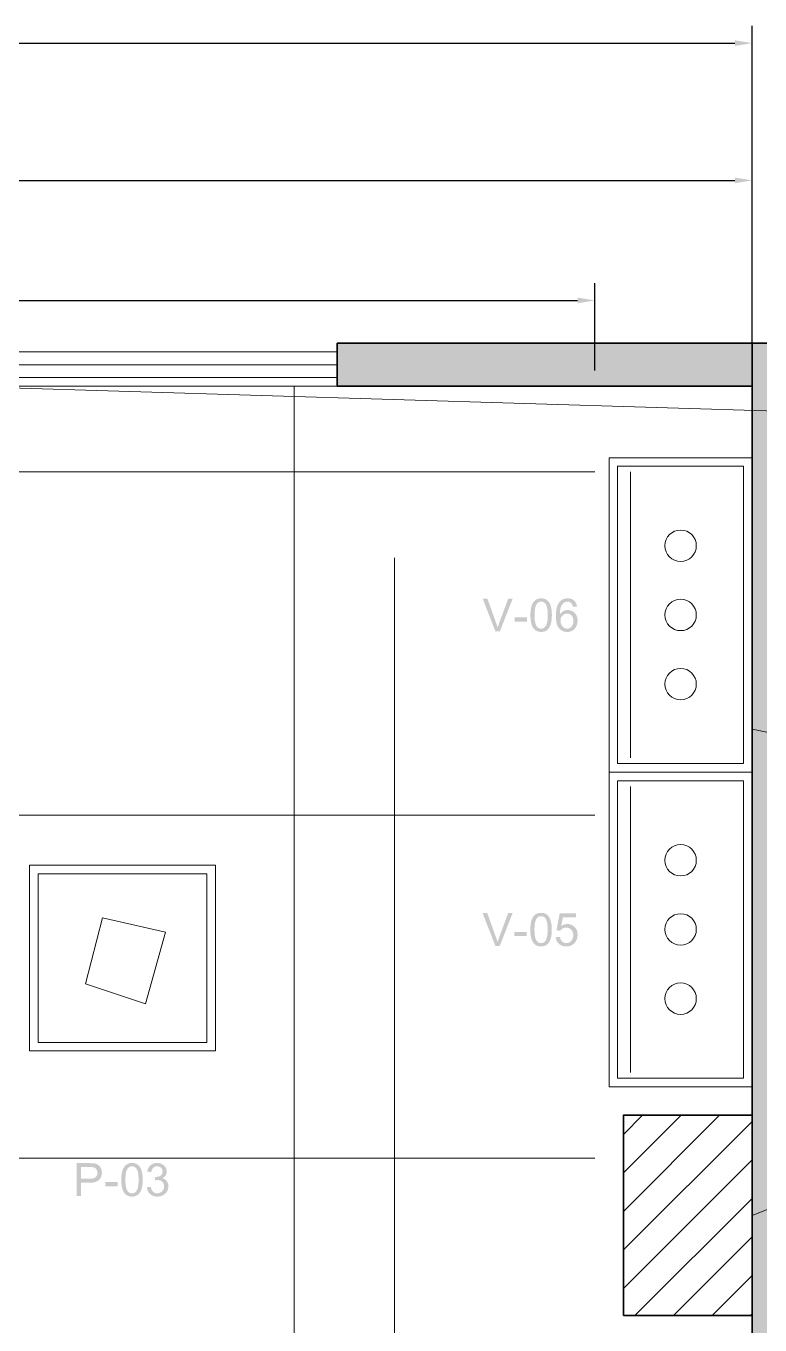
# Model space of a CAD drawing. Header units: millimetres. Extents: x -1336 to 24201, y -1370 to 16142.
# Drawn here: x 6262 to 8828, y 10916 to 15460 of the extents above; entities that cross this region are included whole.
import ezdxf

# ---------------------------------------------------------------- set-up
doc = ezdxf.new("R2010")
doc.units = ezdxf.units.MM
doc.linetypes.add('DASHED', pattern=[1.524, 1.27, -0.254])
for name, color, linetype, lineweight in [('A-ANNO-TEXT', 7, 'Continuous', 13), ('A-COLS', 7, 'Continuous', 35), ('A-ELEVATION', 7, 'Continuous', 13), ('A-FLOOR-ZONE', 7, 'Continuous', 13), ('A-GLAZ', 7, 'Continuous', 13), ('A-LIGHT-TRACK', 7, 'Continuous', 13), ('A-VITRINE-SEC', 7, 'Continuous', 13), ('A-WALL-EXIST', 7, 'Continuous', 35)]:
    doc.layers.add(name, color=color, linetype=linetype, lineweight=lineweight)

msp = doc.modelspace()

# ---------------------------------------------------------------- hatches: boundary and pattern name
at = {"layer": 'A-ANNO-TEXT'}
h = msp.add_hatch(color=7, dxfattribs=at)
h.paths.add_polyline_path([(7963.5, 13457.5), (7918.4, 13342.5), (7902.9, 13342.5), (7858.3, 13457.5), (7874.7, 13457.5), (7904.6, 13374), (7905.4, 13371.9), (7906.3, 13369.8), (7907, 13367.6), (7907.8, 13365.3), (7908.5, 13362.9), (7909.2, 13360.4), (7909.9, 13357.9), (7910.6, 13355.2), (7910.9, 13355.2), (7911.5, 13357.5), (7912.1, 13359.8), (7912.8, 13362.1), (7913.6, 13364.5), (7914.3, 13366.8), (7915.1, 13369.2), (7916, 13371.6), (7916.9, 13374), (7948, 13457.5), (7963.5, 13457.5)])
h.paths.add_polyline_path([(8012.9, 13377), (7969.7, 13377), (7969.7, 13391.2), (8012.9, 13391.2), (8012.9, 13377)])
h.paths.add_polyline_path([(8062.7, 13458), (8065, 13458), (8067.2, 13457.8), (8069.4, 13457.5), (8071.5, 13457.1), (8073.5, 13456.6), (8075.4, 13456), (8077.3, 13455.2), (8079.1, 13454.4), (8080.8, 13453.4), (8082.5, 13452.3), (8084, 13451.1), (8085.5, 13449.8), (8087, 13448.3), (8088.3, 13446.8), (8089.6, 13445.1), (8090.8, 13443.3), (8091.9, 13441.4), (8093, 13439.4), (8094, 13437.3), (8094.9, 13435.1), (8095.8, 13432.7), (8096.5, 13430.2), (8097.2, 13427.7), (8097.8, 13425), (8098.4, 13422.1), (8098.9, 13419.2), (8099.3, 13416.2), (8099.6, 13413), (8099.9, 13409.7), (8100, 13406.3), (8100.1, 13402.8), (8100.2, 13399.2), (8100.1, 13395.6), (8100, 13392), (8099.8, 13388.6), (8099.6, 13385.3), (8099.2, 13382.1), (8098.8, 13379.1), (8098.3, 13376.1), (8097.8, 13373.3), (8097.1, 13370.6), (8096.4, 13368), (8095.6, 13365.5), (8094.7, 13363.2), (8093.8, 13361), (8092.8, 13358.9), (8091.7, 13356.9), (8090.5, 13355), (8089.2, 13353.3), (8087.9, 13351.6), (8086.6, 13350.1), (8085.1, 13348.7), (8083.6, 13347.4), (8082, 13346.2), (8080.4, 13345.1), (8078.7, 13344.2), (8076.9, 13343.3), (8075.1, 13342.6), (8073.2, 13342), (8071.2, 13341.4), (8069.2, 13341), (8067.1, 13340.8), (8064.9, 13340.6), (8062.7, 13340.5), (8060.4, 13340.6), (8058.2, 13340.8), (8056, 13341.1), (8053.9, 13341.5), (8051.9, 13342), (8050, 13342.6), (8048.1, 13343.3), (8046.3, 13344.2), (8044.6, 13345.2), (8043, 13346.3), (8041.4, 13347.5), (8039.9, 13348.8), (8038.5, 13350.2), (8037.1, 13351.8), (8035.8, 13353.4), (8034.6, 13355.2), (8033.5, 13357.1), (8032.4, 13359.1), (8031.4, 13361.2), (8030.5, 13363.5), (8029.7, 13365.8), (8028.9, 13368.3), (8028.2, 13370.9), (8027.6, 13373.5), (8027.1, 13376.4), (8026.6, 13379.3), (8026.2, 13382.3), (8025.9, 13385.5), (8025.6, 13388.7), (8025.4, 13392.1), (8025.3, 13395.6), (8025.3, 13399.2), (8025.3, 13402.9), (8025.4, 13406.4), (8025.6, 13409.8), (8025.9, 13413.1), (8026.2, 13416.3), (8026.6, 13419.4), (8027.1, 13422.3), (8027.7, 13425.2), (8028.3, 13427.9), (8029.1, 13430.4), (8029.8, 13432.9), (8030.7, 13435.3), (8031.7, 13437.5), (8032.7, 13439.6), (8033.8, 13441.6), (8035, 13443.5), (8036.2, 13445.3), (8037.5, 13446.9), (8038.9, 13448.4), (8040.3, 13449.9), (8041.8, 13451.2), (8043.4, 13452.4), (8045, 13453.4), (8046.7, 13454.4), (8048.5, 13455.3), (8050.3, 13456), (8052.2, 13456.6), (8054.2, 13457.1), (8056.2, 13457.5), (8058.3, 13457.8), (8060.5, 13458), (8062.7, 13458)])
h.paths.add_polyline_path([(8062.7, 13352.1), (8064.1, 13352.2), (8065.4, 13352.3), (8066.8, 13352.5), (8068, 13352.8), (8069.2, 13353.2), (8070.4, 13353.7), (8071.6, 13354.3), (8072.7, 13354.9), (8073.7, 13355.6), (8074.7, 13356.5), (8075.7, 13357.4), (8076.6, 13358.3), (8077.5, 13359.4), (8078.3, 13360.6), (8079.1, 13361.8), (8079.9, 13363.2), (8080.6, 13364.6), (8081.2, 13366.1), (8081.8, 13367.8), (8082.4, 13369.6), (8082.9, 13371.4), (8083.4, 13373.4), (8083.8, 13375.5), (8084.2, 13377.7), (8084.6, 13380), (8084.9, 13382.4), (8085.1, 13384.9), (8085.3, 13387.6), (8085.5, 13390.3), (8085.6, 13393.2), (8085.6, 13396.1), (8085.7, 13399.2), (8085.7, 13401.4), (8085.6, 13403.5), (8085.6, 13405.5), (8085.5, 13407.5), (8085.4, 13409.4), (8085.3, 13411.2), (8085.2, 13413), (8085, 13414.8), (8084.9, 13416.5), (8084.7, 13418.1), (8084.5, 13419.7), (8084.2, 13421.2), (8084, 13422.6), (8083.7, 13424), (8083.4, 13425.4), (8083.1, 13426.6), (8082.8, 13427.9), (8082.4, 13429.1), (8082.1, 13430.2), (8081.7, 13431.3), (8081.3, 13432.4), (8080.8, 13433.4), (8080.4, 13434.4), (8079.9, 13435.4), (8079.4, 13436.3), (8078.9, 13437.1), (8078.4, 13438), (8077.8, 13438.8), (8077.3, 13439.5), (8076.7, 13440.2), (8076.1, 13440.9), (8075.4, 13441.5), (8074.8, 13442.1), (8074.1, 13442.7), (8073.4, 13443.2), (8072.7, 13443.7), (8072, 13444.1), (8071.2, 13444.5), (8070.4, 13444.9), (8069.6, 13445.2), (8068.8, 13445.5), (8068, 13445.7), (8067.1, 13446), (8066.2, 13446.1), (8065.3, 13446.3), (8064.4, 13446.4), (8063.5, 13446.4), (8062.5, 13446.4), (8061.1, 13446.4), (8059.8, 13446.3), (8058.5, 13446), (8057.2, 13445.7), (8056, 13445.3), (8054.8, 13444.9), (8053.7, 13444.3), (8052.6, 13443.6), (8051.5, 13442.9), (8050.5, 13442.1), (8049.6, 13441.1), (8048.6, 13440.1), (8047.8, 13439), (8046.9, 13437.9), (8046.2, 13436.6), (8045.4, 13435.2), (8044.7, 13433.8), (8044.1, 13432.2), (8043.5, 13430.5), (8042.9, 13428.8), (8042.4, 13426.9), (8041.9, 13424.9), (8041.5, 13422.8), (8041.1, 13420.6), (8040.8, 13418.3), (8040.5, 13415.9), (8040.3, 13413.4), (8040.1, 13410.8), (8039.9, 13408), (8039.8, 13405.2), (8039.7, 13402.3), (8039.7, 13399.2), (8039.7, 13397.1), (8039.7, 13395), (8039.8, 13393), (8039.9, 13391.1), (8040, 13389.2), (8040.1, 13387.3), (8040.2, 13385.5), (8040.3, 13383.8), (8040.5, 13382.1), (8040.7, 13380.5), (8040.9, 13379), (8041.2, 13377.5), (8041.4, 13376), (8041.7, 13374.6), (8042, 13373.3), (8042.3, 13372), (8042.6, 13370.8), (8043, 13369.6), (8043.3, 13368.4), (8043.7, 13367.3), (8044.2, 13366.2), (8044.6, 13365.2), (8045, 13364.2), (8045.5, 13363.2), (8046, 13362.3), (8046.5, 13361.5), (8047, 13360.6), (8047.6, 13359.8), (8048.2, 13359.1), (8048.7, 13358.4), (8049.3, 13357.7), (8050, 13357.1), (8050.6, 13356.5), (8051.3, 13355.9), (8052, 13355.4), (8052.7, 13354.9), (8053.4, 13354.5), (8054.2, 13354.1), (8054.9, 13353.7), (8055.7, 13353.4), (8056.5, 13353.1), (8057.3, 13352.8), (8058.2, 13352.6), (8059, 13352.5), (8059.9, 13352.3), (8060.8, 13352.2), (8061.7, 13352.2), (8062.7, 13352.1)])
h.paths.add_polyline_path([(8128.4, 13401.8), (8129.7, 13403.6), (8131, 13405.4), (8132.4, 13407), (8133.8, 13408.5), (8135.3, 13409.8), (8136.9, 13411.1), (8138.5, 13412.2), (8140.2, 13413.2), (8142, 13414.1), (8143.8, 13414.9), (8145.7, 13415.5), (8147.6, 13416.1), (8149.7, 13416.5), (8151.7, 13416.8), (8153.9, 13417), (8156.1, 13417), (8157.9, 13417), (8159.6, 13416.9), (8161.3, 13416.7), (8162.9, 13416.4), (8164.5, 13416), (8166.1, 13415.6), (8167.7, 13415), (8169.2, 13414.4), (8170.7, 13413.7), (8172.1, 13412.9), (8173.5, 13412.1), (8174.9, 13411.2), (8176.3, 13410.1), (8177.6, 13409), (8178.9, 13407.9), (8180.1, 13406.6), (8181.3, 13405.3), (8182.4, 13403.9), (8183.5, 13402.5), (8184.4, 13401), (8185.3, 13399.5), (8186.1, 13397.9), (8186.9, 13396.3), (8187.5, 13394.7), (8188.1, 13393), (8188.6, 13391.3), (8189, 13389.5), (8189.4, 13387.7), (8189.7, 13385.8), (8189.8, 13383.9), (8190, 13381.9), (8190, 13379.9), (8190, 13377.9), (8189.8, 13375.9), (8189.7, 13373.9), (8189.4, 13372), (8189, 13370.2), (8188.6, 13368.3), (8188.1, 13366.5), (8187.5, 13364.7), (8186.9, 13363), (8186.2, 13361.3), (8185.3, 13359.7), (8184.5, 13358.1), (8183.5, 13356.5), (8182.5, 13355), (8181.3, 13353.5), (8180.2, 13352), (8178.9, 13350.6), (8177.6, 13349.3), (8176.2, 13348.1), (8174.8, 13347), (8173.4, 13346), (8171.9, 13345), (8170.3, 13344.2), (8168.7, 13343.4), (8167, 13342.7), (8165.3, 13342.2), (8163.6, 13341.7), (8161.7, 13341.3), (8159.9, 13340.9), (8158, 13340.7), (8156, 13340.6), (8154, 13340.5), (8151.9, 13340.6), (8149.9, 13340.7), (8148, 13341), (8146, 13341.3), (8144.1, 13341.7), (8142.3, 13342.3), (8140.4, 13342.9), (8138.7, 13343.6), (8136.9, 13344.4), (8135.2, 13345.3), (8133.6, 13346.3), (8131.9, 13347.4), (8130.3, 13348.6), (8128.8, 13349.9), (8127.3, 13351.3), (8125.8, 13352.8), (8125.1, 13353.6), (8124.4, 13354.4), (8123.7, 13355.2), (8123.1, 13356.1), (8122.4, 13357.1), (8121.8, 13358), (8121.3, 13359), (8120.7, 13360.1), (8120.2, 13361.2), (8119.6, 13362.3), (8119.2, 13363.4), (8118.7, 13364.6), (8118.3, 13365.9), (8117.8, 13367.1), (8117.4, 13368.4), (8117.1, 13369.8), (8116.7, 13371.2), (8116.4, 13372.6), (8116.1, 13374), (8115.8, 13375.5), (8115.5, 13377), (8115.3, 13378.6), (8115.1, 13380.2), (8114.9, 13381.9), (8114.7, 13383.5), (8114.6, 13385.2), (8114.4, 13387), (8114.3, 13388.8), (8114.2, 13390.6), (8114.2, 13392.5), (8114.2, 13394.4), (8114.1, 13396.3), (8114.2, 13400.1), (8114.3, 13403.8), (8114.5, 13407.3), (8114.8, 13410.7), (8115.2, 13414), (8115.6, 13417.2), (8116.2, 13420.3), (8116.8, 13423.2), (8117.5, 13426.1), (8118.3, 13428.8), (8119.1, 13431.4), (8120.1, 13433.9), (8121.1, 13436.2), (8122.2, 13438.4), (8123.4, 13440.6), (8124.7, 13442.6), (8126.1, 13444.4), (8127.5, 13446.2), (8129, 13447.8), (8130.6, 13449.3), (8132.2, 13450.7), (8133.9, 13452), (8135.7, 13453.1), (8137.6, 13454.2), (8139.6, 13455.1), (8141.6, 13455.9), (8143.7, 13456.5), (8145.8, 13457.1), (8148.1, 13457.5), (8150.4, 13457.8), (8152.8, 13458), (8155.2, 13458), (8156.9, 13458), (8158.4, 13457.9), (8160, 13457.8), (8161.5, 13457.6), (8162.9, 13457.3), (8164.4, 13457), (8165.8, 13456.7), (8167.2, 13456.2), (8168.5, 13455.8), (8169.9, 13455.2), (8171.2, 13454.6), (8172.4, 13454), (8173.6, 13453.3), (8174.8, 13452.5), (8176, 13451.7), (8177.1, 13450.8), (8178.2, 13449.9), (8179.3, 13448.9), (8180.2, 13447.9), (8181.2, 13446.8), (8182, 13445.6), (8182.9, 13444.4), (8183.6, 13443.2), (8184.3, 13441.9), (8185, 13440.5), (8185.6, 13439.1), (8186.1, 13437.6), (8186.6, 13436.1), (8187.1, 13434.5), (8187.4, 13432.9), (8187.8, 13431.2), (8188, 13429.4), (8173.9, 13428.2), (8173.7, 13429.3), (8173.4, 13430.4), (8173.1, 13431.4), (8172.8, 13432.4), (8172.4, 13433.4), (8172.1, 13434.4), (8171.7, 13435.3), (8171.3, 13436.2), (8170.8, 13437), (8170.4, 13437.8), (8169.9, 13438.6), (8169.4, 13439.3), (8168.9, 13440), (8168.3, 13440.7), (8167.7, 13441.3), (8167.1, 13441.9), (8166.5, 13442.4), (8165.9, 13442.9), (8165.2, 13443.4), (8164.5, 13443.9), (8163.8, 13444.3), (8163.1, 13444.7), (8162.3, 13445), (8161.5, 13445.3), (8160.7, 13445.6), (8159.9, 13445.8), (8159.1, 13446), (8158.2, 13446.2), (8157.3, 13446.3), (8156.4, 13446.4), (8155.4, 13446.4), (8154.5, 13446.4), (8153.1, 13446.4), (8151.8, 13446.3), (8150.5, 13446.1), (8149.2, 13445.8), (8148, 13445.4), (8146.8, 13444.9), (8145.6, 13444.4), (8144.4, 13443.8), (8143.3, 13443), (8142.1, 13442.2), (8141, 13441.4), (8139.9, 13440.4), (8138.9, 13439.3), (8137.9, 13438.2), (8136.9, 13437), (8135.9, 13435.7), (8134.9, 13434.3), (8134.1, 13432.8), (8133.2, 13431.2), (8132.5, 13429.5), (8131.8, 13427.8), (8131.1, 13425.9), (8130.6, 13423.9), (8130, 13421.8), (8129.6, 13419.7), (8129.2, 13417.4), (8128.9, 13415.1), (8128.6, 13412.6), (8128.4, 13410), (8128.2, 13407.4), (8128.1, 13404.6), (8128.1, 13401.8), (8128.4, 13401.8)])
h.paths.add_polyline_path([(8153.7, 13352.1), (8154.9, 13352.2), (8156.1, 13352.3), (8157.2, 13352.4), (8158.3, 13352.6), (8159.4, 13352.9), (8160.5, 13353.3), (8161.5, 13353.7), (8162.5, 13354.1), (8163.5, 13354.6), (8164.4, 13355.2), (8165.3, 13355.9), (8166.2, 13356.6), (8167.1, 13357.3), (8167.9, 13358.2), (8168.7, 13359), (8169.4, 13360), (8170.2, 13361), (8170.9, 13362), (8171.5, 13363.1), (8172.1, 13364.1), (8172.6, 13365.2), (8173.1, 13366.3), (8173.6, 13367.5), (8174, 13368.7), (8174.3, 13369.9), (8174.6, 13371.1), (8174.9, 13372.3), (8175.1, 13373.6), (8175.3, 13374.9), (8175.4, 13376.2), (8175.5, 13377.6), (8175.5, 13379), (8175.5, 13380.4), (8175.4, 13381.7), (8175.3, 13383), (8175.1, 13384.3), (8174.9, 13385.6), (8174.6, 13386.8), (8174.3, 13388), (8174, 13389.2), (8173.6, 13390.3), (8173.1, 13391.4), (8172.6, 13392.5), (8172.1, 13393.5), (8171.5, 13394.5), (8170.9, 13395.5), (8170.2, 13396.5), (8169.4, 13397.4), (8168.7, 13398.3), (8167.9, 13399.1), (8167, 13399.9), (8166.2, 13400.6), (8165.3, 13401.3), (8164.3, 13401.9), (8163.4, 13402.4), (8162.4, 13402.9), (8161.3, 13403.3), (8160.3, 13403.7), (8159.2, 13404), (8158, 13404.3), (8156.9, 13404.5), (8155.7, 13404.6), (8154.5, 13404.7), (8153.2, 13404.7), (8152.1, 13404.7), (8150.9, 13404.6), (8149.8, 13404.5), (8148.7, 13404.3), (8147.6, 13404), (8146.6, 13403.7), (8145.5, 13403.4), (8144.5, 13403), (8143.5, 13402.5), (8142.6, 13402), (8141.6, 13401.5), (8140.7, 13400.8), (8139.7, 13400.2), (8138.9, 13399.5), (8138, 13398.7), (8137.1, 13397.8), (8136.3, 13397), (8135.5, 13396.1), (8134.8, 13395.1), (8134.2, 13394.1), (8133.6, 13393.1), (8133, 13392.1), (8132.5, 13391), (8132.1, 13389.9), (8131.7, 13388.7), (8131.3, 13387.6), (8131, 13386.3), (8130.8, 13385.1), (8130.6, 13383.8), (8130.5, 13382.5), (8130.4, 13381.1), (8130.4, 13379.8), (8130.4, 13378.3), (8130.5, 13377), (8130.6, 13375.6), (8130.8, 13374.2), (8131, 13372.9), (8131.3, 13371.6), (8131.7, 13370.4), (8132, 13369.2), (8132.5, 13367.9), (8133, 13366.8), (8133.5, 13365.6), (8134.1, 13364.5), (8134.8, 13363.4), (8135.5, 13362.3), (8136.2, 13361.3), (8137, 13360.2), (8137.9, 13359.3), (8138.7, 13358.3), (8139.6, 13357.5), (8140.5, 13356.7), (8141.5, 13356), (8142.5, 13355.3), (8143.5, 13354.7), (8144.5, 13354.2), (8145.5, 13353.7), (8146.6, 13353.3), (8147.7, 13352.9), (8148.9, 13352.7), (8150, 13352.4), (8151.2, 13352.3), (8152.4, 13352.2), (8153.7, 13352.1)])
h = msp.add_hatch(color=7, dxfattribs=at)
h.paths.add_polyline_path([(7963.1, 12357.5), (7918.1, 12242.5), (7902.6, 12242.5), (7858, 12357.5), (7874.4, 12357.5), (7904.3, 12274), (7905.1, 12271.9), (7905.9, 12269.8), (7906.7, 12267.6), (7907.5, 12265.3), (7908.2, 12262.9), (7908.9, 12260.4), (7909.6, 12257.9), (7910.3, 12255.2), (7910.6, 12255.2), (7911.2, 12257.5), (7911.8, 12259.8), (7912.5, 12262.1), (7913.2, 12264.5), (7914, 12266.8), (7914.8, 12269.2), (7915.7, 12271.6), (7916.5, 12274), (7947.7, 12357.5), (7963.1, 12357.5)])
h.paths.add_polyline_path([(8012.6, 12277), (7969.4, 12277), (7969.4, 12291.2), (8012.6, 12291.2), (8012.6, 12277)])
h.paths.add_polyline_path([(8062.4, 12358), (8064.7, 12358), (8066.9, 12357.8), (8069.1, 12357.5), (8071.2, 12357.1), (8073.2, 12356.6), (8075.1, 12356), (8077, 12355.2), (8078.8, 12354.4), (8080.5, 12353.4), (8082.1, 12352.3), (8083.7, 12351.1), (8085.2, 12349.8), (8086.6, 12348.3), (8088, 12346.8), (8089.3, 12345.1), (8090.5, 12343.3), (8091.6, 12341.4), (8092.7, 12339.4), (8093.7, 12337.3), (8094.6, 12335.1), (8095.4, 12332.7), (8096.2, 12330.2), (8096.9, 12327.7), (8097.5, 12325), (8098.1, 12322.1), (8098.5, 12319.2), (8099, 12316.2), (8099.3, 12313), (8099.5, 12309.7), (8099.7, 12306.3), (8099.8, 12302.8), (8099.9, 12299.2), (8099.8, 12295.6), (8099.7, 12292), (8099.5, 12288.6), (8099.3, 12285.3), (8098.9, 12282.1), (8098.5, 12279.1), (8098, 12276.1), (8097.4, 12273.3), (8096.8, 12270.6), (8096.1, 12268), (8095.3, 12265.5), (8094.4, 12263.2), (8093.5, 12261), (8092.4, 12258.9), (8091.4, 12256.9), (8090.2, 12255), (8088.9, 12253.3), (8087.6, 12251.6), (8086.2, 12250.1), (8084.8, 12248.7), (8083.3, 12247.4), (8081.7, 12246.2), (8080.1, 12245.1), (8078.4, 12244.2), (8076.6, 12243.3), (8074.8, 12242.6), (8072.9, 12242), (8070.9, 12241.4), (8068.9, 12241), (8066.8, 12240.8), (8064.6, 12240.6), (8062.4, 12240.5), (8060.1, 12240.6), (8057.8, 12240.8), (8055.7, 12241.1), (8053.6, 12241.5), (8051.6, 12242), (8049.7, 12242.6), (8047.8, 12243.3), (8046, 12244.2), (8044.3, 12245.2), (8042.6, 12246.3), (8041.1, 12247.5), (8039.6, 12248.8), (8038.1, 12250.2), (8036.8, 12251.8), (8035.5, 12253.4), (8034.3, 12255.2), (8033.2, 12257.1), (8032.1, 12259.1), (8031.1, 12261.2), (8030.2, 12263.5), (8029.4, 12265.8), (8028.6, 12268.3), (8027.9, 12270.9), (8027.3, 12273.5), (8026.7, 12276.4), (8026.3, 12279.3), (8025.9, 12282.3), (8025.5, 12285.5), (8025.3, 12288.7), (8025.1, 12292.1), (8025, 12295.6), (8025, 12299.2), (8025, 12302.9), (8025.1, 12306.4), (8025.3, 12309.8), (8025.6, 12313.1), (8025.9, 12316.3), (8026.3, 12319.4), (8026.8, 12322.3), (8027.4, 12325.2), (8028, 12327.9), (8028.7, 12330.4), (8029.5, 12332.9), (8030.4, 12335.3), (8031.3, 12337.5), (8032.4, 12339.6), (8033.5, 12341.6), (8034.6, 12343.5), (8035.9, 12345.3), (8037.2, 12346.9), (8038.6, 12348.4), (8040, 12349.9), (8041.5, 12351.2), (8043.1, 12352.4), (8044.7, 12353.4), (8046.4, 12354.4), (8048.2, 12355.3), (8050, 12356), (8051.9, 12356.6), (8053.9, 12357.1), (8055.9, 12357.5), (8058, 12357.8), (8060.1, 12358), (8062.4, 12358)])
h.paths.add_polyline_path([(8062.4, 12252.1), (8063.8, 12252.2), (8065.1, 12252.3), (8066.4, 12252.5), (8067.7, 12252.8), (8068.9, 12253.2), (8070.1, 12253.7), (8071.3, 12254.3), (8072.4, 12254.9), (8073.4, 12255.6), (8074.4, 12256.5), (8075.4, 12257.4), (8076.3, 12258.3), (8077.2, 12259.4), (8078, 12260.6), (8078.8, 12261.8), (8079.5, 12263.2), (8080.3, 12264.6), (8080.9, 12266.1), (8081.5, 12267.8), (8082.1, 12269.6), (8082.6, 12271.4), (8083.1, 12273.4), (8083.5, 12275.5), (8083.9, 12277.7), (8084.2, 12280), (8084.5, 12282.4), (8084.8, 12284.9), (8085, 12287.6), (8085.2, 12290.3), (8085.3, 12293.2), (8085.3, 12296.1), (8085.4, 12299.2), (8085.3, 12301.4), (8085.3, 12303.5), (8085.3, 12305.5), (8085.2, 12307.5), (8085.1, 12309.4), (8085, 12311.2), (8084.9, 12313), (8084.7, 12314.8), (8084.5, 12316.5), (8084.4, 12318.1), (8084.1, 12319.7), (8083.9, 12321.2), (8083.7, 12322.6), (8083.4, 12324), (8083.1, 12325.4), (8082.8, 12326.6), (8082.5, 12327.9), (8082.1, 12329.1), (8081.8, 12330.2), (8081.4, 12331.3), (8081, 12332.4), (8080.5, 12333.4), (8080.1, 12334.4), (8079.6, 12335.4), (8079.1, 12336.3), (8078.6, 12337.1), (8078.1, 12338), (8077.5, 12338.8), (8077, 12339.5), (8076.4, 12340.2), (8075.7, 12340.9), (8075.1, 12341.5), (8074.5, 12342.1), (8073.8, 12342.7), (8073.1, 12343.2), (8072.4, 12343.7), (8071.6, 12344.1), (8070.9, 12344.5), (8070.1, 12344.9), (8069.3, 12345.2), (8068.5, 12345.5), (8067.7, 12345.7), (8066.8, 12346), (8065.9, 12346.1), (8065, 12346.3), (8064.1, 12346.4), (8063.2, 12346.4), (8062.2, 12346.4), (8060.8, 12346.4), (8059.5, 12346.3), (8058.1, 12346), (8056.9, 12345.7), (8055.7, 12345.3), (8054.5, 12344.9), (8053.3, 12344.3), (8052.3, 12343.6), (8051.2, 12342.9), (8050.2, 12342.1), (8049.2, 12341.1), (8048.3, 12340.1), (8047.5, 12339), (8046.6, 12337.9), (8045.9, 12336.6), (8045.1, 12335.2), (8044.4, 12333.8), (8043.8, 12332.2), (8043.2, 12330.5), (8042.6, 12328.8), (8042.1, 12326.9), (8041.6, 12324.9), (8041.2, 12322.8), (8040.8, 12320.6), (8040.5, 12318.3), (8040.2, 12315.9), (8039.9, 12313.4), (8039.7, 12310.8), (8039.6, 12308), (8039.5, 12305.2), (8039.4, 12302.3), (8039.4, 12299.2), (8039.4, 12297.1), (8039.4, 12295), (8039.5, 12293), (8039.5, 12291.1), (8039.6, 12289.2), (8039.8, 12287.3), (8039.9, 12285.5), (8040, 12283.8), (8040.2, 12282.1), (8040.4, 12280.5), (8040.6, 12279), (8040.8, 12277.5), (8041.1, 12276), (8041.4, 12274.6), (8041.7, 12273.3), (8042, 12272), (8042.3, 12270.8), (8042.7, 12269.6), (8043, 12268.4), (8043.4, 12267.3), (8043.8, 12266.2), (8044.3, 12265.2), (8044.7, 12264.2), (8045.2, 12263.2), (8045.7, 12262.3), (8046.2, 12261.5), (8046.7, 12260.6), (8047.3, 12259.8), (8047.8, 12259.1), (8048.4, 12258.4), (8049, 12257.7), (8049.7, 12257.1), (8050.3, 12256.5), (8051, 12255.9), (8051.7, 12255.4), (8052.4, 12254.9), (8053.1, 12254.5), (8053.8, 12254.1), (8054.6, 12253.7), (8055.4, 12253.4), (8056.2, 12253.1), (8057, 12252.8), (8057.9, 12252.6), (8058.7, 12252.5), (8059.6, 12252.3), (8060.5, 12252.2), (8061.4, 12252.2), (8062.4, 12252.1)])
h.paths.add_polyline_path([(8132.5, 12311.6), (8133.8, 12312.5), (8135.1, 12313.3), (8136.5, 12314.1), (8137.8, 12314.8), (8139.1, 12315.4), (8140.5, 12316), (8141.8, 12316.5), (8143.2, 12317), (8144.6, 12317.4), (8145.9, 12317.8), (8147.3, 12318.1), (8148.7, 12318.4), (8150.1, 12318.6), (8151.5, 12318.7), (8152.9, 12318.8), (8154.3, 12318.8), (8156.1, 12318.8), (8157.8, 12318.7), (8159.6, 12318.5), (8161.3, 12318.2), (8162.9, 12317.8), (8164.6, 12317.4), (8166.2, 12316.9), (8167.7, 12316.3), (8169.3, 12315.6), (8170.8, 12314.9), (8172.3, 12314), (8173.8, 12313.1), (8175.2, 12312.1), (8176.6, 12311), (8178, 12309.9), (8179.3, 12308.7), (8180.6, 12307.4), (8181.8, 12306), (8183, 12304.6), (8184, 12303.2), (8185, 12301.7), (8185.8, 12300.1), (8186.6, 12298.5), (8187.3, 12296.8), (8188, 12295.1), (8188.5, 12293.3), (8189, 12291.5), (8189.3, 12289.6), (8189.6, 12287.7), (8189.8, 12285.7), (8190, 12283.7), (8190, 12281.6), (8190, 12279.4), (8189.8, 12277.4), (8189.6, 12275.3), (8189.3, 12273.3), (8188.9, 12271.4), (8188.5, 12269.5), (8187.9, 12267.6), (8187.3, 12265.7), (8186.6, 12264), (8185.8, 12262.2), (8184.9, 12260.5), (8183.9, 12258.8), (8182.9, 12257.2), (8181.7, 12255.6), (8180.5, 12254), (8179.2, 12252.5), (8177.8, 12251.1), (8176.4, 12249.7), (8174.9, 12248.4), (8173.3, 12247.3), (8171.7, 12246.2), (8170.1, 12245.2), (8168.4, 12244.3), (8166.7, 12243.5), (8164.9, 12242.8), (8163, 12242.2), (8161.1, 12241.7), (8159.1, 12241.3), (8157.1, 12241), (8155.1, 12240.7), (8152.9, 12240.6), (8150.8, 12240.5), (8149, 12240.6), (8147.2, 12240.7), (8145.5, 12240.8), (8143.8, 12241), (8142.2, 12241.3), (8140.6, 12241.7), (8139, 12242.1), (8137.4, 12242.6), (8135.8, 12243.1), (8134.3, 12243.7), (8132.9, 12244.4), (8131.4, 12245.1), (8130, 12245.9), (8128.6, 12246.8), (8127.2, 12247.7), (8125.9, 12248.7), (8124.6, 12249.7), (8123.4, 12250.8), (8122.3, 12252), (8121.2, 12253.2), (8120.2, 12254.5), (8119.3, 12255.8), (8118.4, 12257.3), (8117.6, 12258.7), (8116.9, 12260.3), (8116.3, 12261.9), (8115.7, 12263.5), (8115.2, 12265.2), (8114.7, 12267), (8114.4, 12268.8), (8114.1, 12270.7), (8113.8, 12272.7), (8128.6, 12273.8), (8128.8, 12272.5), (8129.1, 12271.2), (8129.4, 12269.9), (8129.7, 12268.7), (8130.1, 12267.5), (8130.5, 12266.4), (8130.9, 12265.3), (8131.4, 12264.3), (8131.9, 12263.3), (8132.4, 12262.3), (8133, 12261.4), (8133.6, 12260.6), (8134.2, 12259.7), (8134.9, 12259), (8135.5, 12258.2), (8136.3, 12257.5), (8137, 12256.9), (8137.8, 12256.3), (8138.6, 12255.7), (8139.4, 12255.2), (8140.2, 12254.7), (8141.1, 12254.2), (8141.9, 12253.8), (8142.8, 12253.5), (8143.8, 12253.2), (8144.7, 12252.9), (8145.7, 12252.7), (8146.6, 12252.5), (8147.6, 12252.3), (8148.7, 12252.2), (8149.7, 12252.2), (8150.8, 12252.1), (8152.1, 12252.2), (8153.4, 12252.3), (8154.7, 12252.4), (8155.9, 12252.7), (8157.1, 12252.9), (8158.3, 12253.3), (8159.4, 12253.7), (8160.5, 12254.2), (8161.6, 12254.7), (8162.6, 12255.3), (8163.6, 12256), (8164.6, 12256.7), (8165.5, 12257.5), (8166.5, 12258.4), (8167.3, 12259.3), (8168.2, 12260.3), (8169, 12261.3), (8169.8, 12262.4), (8170.5, 12263.4), (8171.1, 12264.6), (8171.7, 12265.7), (8172.3, 12266.9), (8172.8, 12268.1), (8173.2, 12269.3), (8173.6, 12270.6), (8173.9, 12271.9), (8174.2, 12273.2), (8174.4, 12274.5), (8174.6, 12275.9), (8174.8, 12277.3), (8174.8, 12278.8), (8174.9, 12280.2), (8174.8, 12281.7), (8174.8, 12283.2), (8174.6, 12284.6), (8174.4, 12286), (8174.2, 12287.3), (8173.9, 12288.6), (8173.6, 12289.8), (8173.2, 12291), (8172.7, 12292.2), (8172.2, 12293.3), (8171.6, 12294.4), (8171, 12295.5), (8170.4, 12296.5), (8169.6, 12297.5), (8168.9, 12298.4), (8168, 12299.3), (8167.2, 12300.1), (8166.3, 12300.9), (8165.3, 12301.7), (8164.4, 12302.3), (8163.4, 12303), (8162.4, 12303.5), (8161.3, 12304.1), (8160.2, 12304.5), (8159.1, 12304.9), (8158, 12305.3), (8156.8, 12305.6), (8155.6, 12305.8), (8154.4, 12306), (8153.1, 12306.2), (8151.8, 12306.2), (8150.5, 12306.3), (8148.8, 12306.2), (8147.2, 12306.1), (8145.6, 12305.9), (8144.1, 12305.6), (8142.6, 12305.2), (8141.2, 12304.7), (8139.8, 12304.2), (8138.5, 12303.5), (8137.2, 12302.8), (8136, 12302), (8134.8, 12301), (8133.6, 12300.1), (8132.6, 12299), (8131.5, 12297.8), (8130.5, 12296.6), (8129.6, 12295.2), (8116.3, 12296.8), (8127.5, 12355.9), (8184.5, 12355.9), (8184.5, 12342.3), (8138.7, 12342.3), (8132.5, 12311.6)])
h = msp.add_hatch(color=7, dxfattribs=at)
h.paths.add_polyline_path([(6440, 11482.5), (6483.4, 11482.5), (6485.9, 11482.5), (6488.3, 11482.4), (6490.7, 11482.4), (6492.9, 11482.2), (6495.1, 11482.1), (6497.2, 11481.9), (6499.1, 11481.7), (6501, 11481.5), (6502.9, 11481.2), (6504.7, 11480.8), (6506.5, 11480.3), (6508.2, 11479.6), (6509.9, 11478.9), (6511.6, 11478.1), (6513.2, 11477.2), (6514.8, 11476.2), (6516.3, 11475.1), (6517.8, 11473.9), (6519.1, 11472.5), (6520.4, 11471.1), (6521.5, 11469.6), (6522.6, 11468.1), (6523.6, 11466.4), (6524.4, 11464.6), (6525.2, 11462.7), (6525.8, 11460.9), (6526.4, 11459), (6526.9, 11457.1), (6527.2, 11455.1), (6527.5, 11453.2), (6527.6, 11451.2), (6527.7, 11449.2), (6527.6, 11447.3), (6527.5, 11445.4), (6527.3, 11443.5), (6527, 11441.7), (6526.7, 11439.9), (6526.2, 11438.2), (6525.7, 11436.5), (6525.1, 11434.9), (6524.4, 11433.3), (6523.7, 11431.8), (6522.8, 11430.3), (6521.9, 11428.9), (6520.9, 11427.5), (6519.8, 11426.2), (6518.7, 11424.9), (6517.4, 11423.7), (6516.1, 11422.5), (6514.7, 11421.5), (6513.2, 11420.4), (6511.5, 11419.5), (6509.8, 11418.6), (6508, 11417.8), (6506.1, 11417.1), (6504.1, 11416.5), (6502, 11415.9), (6499.8, 11415.4), (6497.5, 11415), (6495.1, 11414.7), (6492.6, 11414.4), (6490.1, 11414.2), (6487.4, 11414.1), (6484.6, 11414.1), (6455.2, 11414.1), (6455.2, 11367.5), (6440, 11367.5), (6440, 11482.5)])
h.paths.add_polyline_path([(6455.2, 11427.7), (6484.8, 11427.7), (6486.4, 11427.8), (6488.1, 11427.8), (6489.6, 11427.9), (6491.1, 11428.1), (6492.6, 11428.3), (6494, 11428.5), (6495.3, 11428.8), (6496.6, 11429.1), (6497.9, 11429.4), (6499.1, 11429.8), (6500.2, 11430.2), (6501.3, 11430.7), (6502.3, 11431.2), (6503.3, 11431.8), (6504.2, 11432.4), (6505.1, 11433), (6505.9, 11433.7), (6506.7, 11434.4), (6507.4, 11435.2), (6508.1, 11436), (6508.7, 11436.8), (6509.3, 11437.7), (6509.8, 11438.6), (6510.2, 11439.6), (6510.6, 11440.6), (6511, 11441.6), (6511.2, 11442.7), (6511.5, 11443.8), (6511.7, 11445), (6511.8, 11446.2), (6511.9, 11447.5), (6511.9, 11448.8), (6511.9, 11450.5), (6511.7, 11452.1), (6511.4, 11453.7), (6511, 11455.3), (6510.5, 11456.8), (6509.9, 11458.2), (6509.2, 11459.6), (6508.4, 11461), (6507.5, 11462.2), (6506.5, 11463.4), (6505.5, 11464.4), (6504.4, 11465.3), (6503.3, 11466), (6502.2, 11466.7), (6501, 11467.2), (6499.7, 11467.6), (6499, 11467.7), (6498.3, 11467.9), (6497.6, 11468), (6496.8, 11468.1), (6496, 11468.2), (6495.2, 11468.3), (6494.3, 11468.4), (6493.3, 11468.5), (6492.4, 11468.6), (6491.3, 11468.7), (6490.3, 11468.7), (6489.2, 11468.8), (6488.1, 11468.8), (6486.9, 11468.8), (6485.7, 11468.8), (6484.5, 11468.9), (6455.2, 11468.9), (6455.2, 11427.7)])
h.paths.add_polyline_path([(6583.1, 11402), (6539.9, 11402), (6539.9, 11416.2), (6583.1, 11416.2), (6583.1, 11402)])
h.paths.add_polyline_path([(6632.9, 11483), (6635.2, 11483), (6637.4, 11482.8), (6639.6, 11482.5), (6641.7, 11482.1), (6643.7, 11481.6), (6645.6, 11481), (6647.5, 11480.2), (6649.3, 11479.4), (6651, 11478.4), (6652.6, 11477.3), (6654.2, 11476.1), (6655.7, 11474.8), (6657.1, 11473.3), (6658.5, 11471.8), (6659.8, 11470.1), (6661, 11468.3), (6662.1, 11466.4), (6663.2, 11464.4), (6664.2, 11462.3), (6665.1, 11460.1), (6665.9, 11457.7), (6666.7, 11455.2), (6667.4, 11452.7), (6668, 11450), (6668.6, 11447.1), (6669, 11444.2), (6669.4, 11441.2), (6669.8, 11438), (6670, 11434.7), (6670.2, 11431.3), (6670.3, 11427.8), (6670.4, 11424.2), (6670.3, 11420.6), (6670.2, 11417), (6670, 11413.6), (6669.8, 11410.3), (6669.4, 11407.1), (6669, 11404.1), (6668.5, 11401.1), (6667.9, 11398.3), (6667.3, 11395.6), (6666.6, 11393), (6665.8, 11390.5), (6664.9, 11388.2), (6664, 11386), (6662.9, 11383.9), (6661.9, 11381.9), (6660.7, 11380), (6659.4, 11378.3), (6658.1, 11376.6), (6656.7, 11375.1), (6655.3, 11373.7), (6653.8, 11372.4), (6652.2, 11371.2), (6650.6, 11370.1), (6648.9, 11369.2), (6647.1, 11368.3), (6645.3, 11367.6), (6643.4, 11367), (6641.4, 11366.4), (6639.4, 11366), (6637.3, 11365.8), (6635.1, 11365.6), (6632.9, 11365.5), (6630.6, 11365.6), (6628.3, 11365.8), (6626.2, 11366.1), (6624.1, 11366.5), (6622.1, 11367), (6620.2, 11367.6), (6618.3, 11368.3), (6616.5, 11369.2), (6614.8, 11370.2), (6613.1, 11371.3), (6611.6, 11372.5), (6610.1, 11373.8), (6608.6, 11375.2), (6607.3, 11376.8), (6606, 11378.4), (6604.8, 11380.2), (6603.7, 11382.1), (6602.6, 11384.1), (6601.6, 11386.2), (6600.7, 11388.5), (6599.9, 11390.8), (6599.1, 11393.3), (6598.4, 11395.9), (6597.8, 11398.5), (6597.2, 11401.4), (6596.8, 11404.3), (6596.4, 11407.3), (6596, 11410.5), (6595.8, 11413.7), (6595.6, 11417.1), (6595.5, 11420.6), (6595.5, 11424.2), (6595.5, 11427.9), (6595.6, 11431.4), (6595.8, 11434.8), (6596.1, 11438.1), (6596.4, 11441.3), (6596.8, 11444.4), (6597.3, 11447.3), (6597.9, 11450.2), (6598.5, 11452.9), (6599.2, 11455.4), (6600, 11457.9), (6600.9, 11460.3), (6601.8, 11462.5), (6602.9, 11464.6), (6604, 11466.6), (6605.1, 11468.5), (6606.4, 11470.3), (6607.7, 11471.9), (6609.1, 11473.4), (6610.5, 11474.9), (6612, 11476.2), (6613.6, 11477.4), (6615.2, 11478.4), (6616.9, 11479.4), (6618.7, 11480.3), (6620.5, 11481), (6622.4, 11481.6), (6624.4, 11482.1), (6626.4, 11482.5), (6628.5, 11482.8), (6630.6, 11483), (6632.9, 11483)])
h.paths.add_polyline_path([(6632.9, 11377.1), (6634.3, 11377.2), (6635.6, 11377.3), (6636.9, 11377.5), (6638.2, 11377.8), (6639.4, 11378.2), (6640.6, 11378.7), (6641.8, 11379.3), (6642.9, 11379.9), (6643.9, 11380.6), (6644.9, 11381.5), (6645.9, 11382.4), (6646.8, 11383.3), (6647.7, 11384.4), (6648.5, 11385.6), (6649.3, 11386.8), (6650, 11388.2), (6650.8, 11389.6), (6651.4, 11391.1), (6652, 11392.8), (6652.6, 11394.6), (6653.1, 11396.4), (6653.6, 11398.4), (6654, 11400.5), (6654.4, 11402.7), (6654.7, 11405), (6655, 11407.4), (6655.3, 11409.9), (6655.5, 11412.6), (6655.6, 11415.3), (6655.8, 11418.2), (6655.8, 11421.1), (6655.9, 11424.2), (6655.8, 11426.4), (6655.8, 11428.5), (6655.8, 11430.5), (6655.7, 11432.5), (6655.6, 11434.4), (6655.5, 11436.2), (6655.4, 11438), (6655.2, 11439.8), (6655, 11441.5), (6654.9, 11443.1), (6654.6, 11444.7), (6654.4, 11446.2), (6654.2, 11447.6), (6653.9, 11449), (6653.6, 11450.4), (6653.3, 11451.6), (6653, 11452.9), (6652.6, 11454.1), (6652.3, 11455.2), (6651.9, 11456.3), (6651.5, 11457.4), (6651, 11458.4), (6650.6, 11459.4), (6650.1, 11460.4), (6649.6, 11461.3), (6649.1, 11462.1), (6648.6, 11463), (6648, 11463.8), (6647.5, 11464.5), (6646.9, 11465.2), (6646.2, 11465.9), (6645.6, 11466.5), (6645, 11467.1), (6644.3, 11467.7), (6643.6, 11468.2), (6642.9, 11468.7), (6642.1, 11469.1), (6641.4, 11469.5), (6640.6, 11469.9), (6639.8, 11470.2), (6639, 11470.5), (6638.2, 11470.7), (6637.3, 11471), (6636.4, 11471.1), (6635.5, 11471.3), (6634.6, 11471.4), (6633.7, 11471.4), (6632.7, 11471.4), (6631.3, 11471.4), (6630, 11471.3), (6628.6, 11471), (6627.4, 11470.7), (6626.2, 11470.3), (6625, 11469.9), (6623.8, 11469.3), (6622.7, 11468.6), (6621.7, 11467.9), (6620.7, 11467.1), (6619.7, 11466.1), (6618.8, 11465.1), (6618, 11464), (6617.1, 11462.9), (6616.3, 11461.6), (6615.6, 11460.2), (6614.9, 11458.8), (6614.3, 11457.2), (6613.7, 11455.5), (6613.1, 11453.8), (6612.6, 11451.9), (6612.1, 11449.9), (6611.7, 11447.8), (6611.3, 11445.6), (6611, 11443.3), (6610.7, 11440.9), (6610.4, 11438.4), (6610.2, 11435.8), (6610.1, 11433), (6610, 11430.2), (6609.9, 11427.3), (6609.9, 11424.2), (6609.9, 11422.1), (6609.9, 11420), (6610, 11418), (6610, 11416.1), (6610.1, 11414.2), (6610.2, 11412.3), (6610.4, 11410.5), (6610.5, 11408.8), (6610.7, 11407.1), (6610.9, 11405.5), (6611.1, 11404), (6611.3, 11402.5), (6611.6, 11401), (6611.9, 11399.6), (6612.2, 11398.3), (6612.5, 11397), (6612.8, 11395.8), (6613.2, 11394.6), (6613.5, 11393.4), (6613.9, 11392.3), (6614.3, 11391.2), (6614.8, 11390.2), (6615.2, 11389.2), (6615.7, 11388.2), (6616.2, 11387.3), (6616.7, 11386.5), (6617.2, 11385.6), (6617.8, 11384.8), (6618.3, 11384.1), (6618.9, 11383.4), (6619.5, 11382.7), (6620.2, 11382.1), (6620.8, 11381.5), (6621.5, 11380.9), (6622.2, 11380.4), (6622.9, 11379.9), (6623.6, 11379.5), (6624.3, 11379.1), (6625.1, 11378.7), (6625.9, 11378.4), (6626.7, 11378.1), (6627.5, 11377.8), (6628.4, 11377.6), (6629.2, 11377.5), (6630.1, 11377.3), (6631, 11377.2), (6631.9, 11377.2), (6632.9, 11377.1)])
h.paths.add_polyline_path([(6738.5, 11429.7), (6739.8, 11429.4), (6741, 11429.1), (6742.3, 11428.7), (6743.5, 11428.3), (6744.6, 11427.8), (6745.7, 11427.3), (6746.8, 11426.7), (6747.8, 11426.1), (6748.8, 11425.4), (6749.8, 11424.7), (6750.7, 11424), (6751.5, 11423.1), (6752.3, 11422.3), (6753.1, 11421.4), (6753.9, 11420.4), (6754.6, 11419.4), (6755.2, 11418.4), (6755.9, 11417.3), (6756.4, 11416.2), (6757, 11415.2), (6757.5, 11414.1), (6757.9, 11413), (6758.3, 11411.9), (6758.7, 11410.8), (6759, 11409.6), (6759.3, 11408.5), (6759.5, 11407.3), (6759.7, 11406.2), (6759.8, 11405), (6759.9, 11403.8), (6760, 11402.6), (6760, 11401.4), (6760, 11399.4), (6759.8, 11397.6), (6759.6, 11395.7), (6759.3, 11393.9), (6758.9, 11392.1), (6758.4, 11390.4), (6757.8, 11388.7), (6757.2, 11387.1), (6756.4, 11385.5), (6755.6, 11384), (6754.6, 11382.5), (6753.6, 11381), (6752.5, 11379.6), (6751.3, 11378.2), (6750, 11376.9), (6748.6, 11375.6), (6747.2, 11374.4), (6745.7, 11373.3), (6744.2, 11372.2), (6742.6, 11371.2), (6741, 11370.3), (6739.4, 11369.5), (6737.8, 11368.7), (6736.1, 11368.1), (6734.3, 11367.5), (6732.6, 11367), (6730.8, 11366.5), (6729, 11366.2), (6727.1, 11365.9), (6725.2, 11365.7), (6723.2, 11365.6), (6721.3, 11365.5), (6719.4, 11365.6), (6717.6, 11365.7), (6715.8, 11365.9), (6714, 11366.1), (6712.3, 11366.4), (6710.6, 11366.8), (6709, 11367.2), (6707.4, 11367.8), (6705.8, 11368.3), (6704.3, 11369), (6702.9, 11369.7), (6701.4, 11370.5), (6700.1, 11371.4), (6698.7, 11372.3), (6697.4, 11373.3), (6696.2, 11374.4), (6695, 11375.5), (6693.8, 11376.7), (6692.8, 11377.9), (6691.7, 11379.2), (6690.8, 11380.5), (6689.9, 11381.9), (6689.1, 11383.3), (6688.3, 11384.7), (6687.7, 11386.2), (6687, 11387.7), (6686.5, 11389.3), (6686, 11390.9), (6685.5, 11392.6), (6685.2, 11394.3), (6684.9, 11396.1), (6684.6, 11397.9), (6698.8, 11399.8), (6699, 11398.4), (6699.3, 11397.1), (6699.7, 11395.8), (6700, 11394.5), (6700.4, 11393.3), (6700.8, 11392.1), (6701.3, 11391), (6701.8, 11389.9), (6702.2, 11388.8), (6702.8, 11387.8), (6703.3, 11386.9), (6703.9, 11386), (6704.5, 11385.1), (6705.1, 11384.3), (6705.8, 11383.5), (6706.5, 11382.8), (6707.2, 11382.1), (6707.9, 11381.5), (6708.7, 11380.9), (6709.5, 11380.3), (6710.3, 11379.8), (6711.2, 11379.4), (6712.1, 11378.9), (6713, 11378.6), (6713.9, 11378.2), (6714.9, 11377.9), (6715.9, 11377.7), (6716.9, 11377.5), (6718, 11377.3), (6719, 11377.2), (6720.1, 11377.2), (6721.3, 11377.1), (6722.5, 11377.2), (6723.7, 11377.3), (6724.9, 11377.4), (6726, 11377.6), (6727.2, 11377.8), (6728.3, 11378.1), (6729.3, 11378.5), (6730.4, 11378.9), (6731.4, 11379.3), (6732.5, 11379.9), (6733.4, 11380.4), (6734.4, 11381.1), (6735.3, 11381.7), (6736.3, 11382.5), (6737.2, 11383.3), (6738, 11384.1), (6738.9, 11385), (6739.6, 11385.9), (6740.4, 11386.8), (6741, 11387.8), (6741.6, 11388.7), (6742.2, 11389.7), (6742.7, 11390.8), (6743.2, 11391.8), (6743.6, 11392.9), (6743.9, 11394), (6744.2, 11395.1), (6744.5, 11396.2), (6744.6, 11397.4), (6744.8, 11398.6), (6744.9, 11399.8), (6744.9, 11401.1), (6744.9, 11402.3), (6744.8, 11403.4), (6744.7, 11404.6), (6744.5, 11405.7), (6744.3, 11406.8), (6744, 11407.8), (6743.7, 11408.9), (6743.3, 11409.9), (6742.9, 11410.9), (6742.5, 11411.8), (6741.9, 11412.8), (6741.4, 11413.7), (6740.8, 11414.6), (6740.1, 11415.4), (6739.4, 11416.3), (6738.7, 11417.1), (6737.9, 11417.8), (6737, 11418.6), (6736.2, 11419.2), (6735.3, 11419.9), (6734.4, 11420.4), (6733.4, 11420.9), (6732.5, 11421.4), (6731.5, 11421.8), (6730.4, 11422.2), (6729.4, 11422.5), (6728.3, 11422.8), (6727.2, 11423), (6726, 11423.2), (6724.8, 11423.3), (6723.6, 11423.4), (6722.4, 11423.4), (6721.3, 11423.4), (6720.2, 11423.3), (6719.1, 11423.2), (6717.8, 11423.1), (6716.6, 11422.8), (6715.2, 11422.6), (6713.9, 11422.3), (6712.4, 11421.9), (6714.1, 11434.3), (6715.4, 11434.3), (6716.7, 11434.4), (6718, 11434.4), (6719.1, 11434.5), (6720.2, 11434.5), (6721.2, 11434.6), (6722.1, 11434.8), (6723, 11434.9), (6723.8, 11435), (6724.7, 11435.3), (6725.6, 11435.5), (6726.5, 11435.8), (6727.4, 11436.2), (6728.4, 11436.6), (6729.4, 11437), (6730.4, 11437.6), (6731.4, 11438.1), (6732.3, 11438.7), (6733.2, 11439.4), (6734.1, 11440.1), (6734.9, 11440.9), (6735.7, 11441.8), (6736.4, 11442.7), (6737.1, 11443.6), (6737.7, 11444.7), (6738.3, 11445.7), (6738.7, 11446.9), (6739.1, 11448.1), (6739.4, 11449.3), (6739.6, 11450.7), (6739.7, 11452), (6739.8, 11453.5), (6739.8, 11454.5), (6739.7, 11455.6), (6739.6, 11456.5), (6739.4, 11457.5), (6739.2, 11458.4), (6739, 11459.3), (6738.7, 11460.2), (6738.4, 11461.1), (6738, 11461.9), (6737.6, 11462.7), (6737.1, 11463.4), (6736.6, 11464.1), (6736, 11464.8), (6735.4, 11465.5), (6734.8, 11466.1), (6734.1, 11466.7), (6732.7, 11467.8), (6731.1, 11468.8), (6729.6, 11469.6), (6728, 11470.3), (6726.3, 11470.8), (6724.6, 11471.1), (6722.8, 11471.4), (6721, 11471.4), (6719.9, 11471.4), (6718.9, 11471.4), (6717.9, 11471.2), (6716.9, 11471.1), (6715.9, 11470.9), (6715, 11470.7), (6714.1, 11470.4), (6713.2, 11470.1), (6712.3, 11469.7), (6711.5, 11469.3), (6710.7, 11468.9), (6709.9, 11468.4), (6709.2, 11467.9), (6708.4, 11467.3), (6707.7, 11466.7), (6707, 11466), (6706.4, 11465.3), (6705.8, 11464.6), (6705.2, 11463.8), (6704.6, 11463), (6704.1, 11462.2), (6703.6, 11461.3), (6703.1, 11460.4), (6702.7, 11459.5), (6702.2, 11458.5), (6701.9, 11457.5), (6701.5, 11456.4), (6701.2, 11455.3), (6700.9, 11454.2), (6700.7, 11453), (6700.4, 11451.8), (6700.3, 11450.6), (6686.1, 11453.2), (6686.5, 11455), (6686.9, 11456.8), (6687.4, 11458.5), (6687.9, 11460.2), (6688.5, 11461.8), (6689.1, 11463.3), (6689.8, 11464.8), (6690.5, 11466.3), (6691.3, 11467.6), (6692.2, 11468.9), (6693, 11470.2), (6694, 11471.4), (6695, 11472.5), (6696, 11473.6), (6697.1, 11474.6), (6698.3, 11475.6), (6699.4, 11476.5), (6700.7, 11477.3), (6701.9, 11478.1), (6703.2, 11478.9), (6704.5, 11479.5), (6705.8, 11480.1), (6707.2, 11480.7), (6708.5, 11481.2), (6710, 11481.6), (6711.4, 11482), (6712.9, 11482.3), (6714.4, 11482.6), (6715.9, 11482.8), (6717.4, 11482.9), (6719, 11483), (6720.6, 11483), (6722.4, 11483), (6724.2, 11482.9), (6725.9, 11482.7), (6727.5, 11482.5), (6729.2, 11482.2), (6730.7, 11481.8), (6732.3, 11481.4), (6733.8, 11480.9), (6735.3, 11480.3), (6736.7, 11479.7), (6738.1, 11479), (6739.5, 11478.2), (6740.8, 11477.3), (6742.1, 11476.4), (6743.4, 11475.4), (6744.6, 11474.4), (6745.8, 11473.3), (6746.9, 11472.2), (6747.9, 11471), (6748.8, 11469.8), (6749.7, 11468.6), (6750.5, 11467.3), (6751.2, 11466.1), (6751.8, 11464.7), (6752.4, 11463.4), (6752.9, 11462), (6753.3, 11460.6), (6753.6, 11459.2), (6753.9, 11457.7), (6754.1, 11456.2), (6754.2, 11454.7), (6754.2, 11453.2), (6754.2, 11451.2), (6754, 11449.3), (6753.7, 11447.4), (6753.2, 11445.7), (6752.7, 11444), (6752, 11442.4), (6751.2, 11440.8), (6750.3, 11439.3), (6749.2, 11437.9), (6748.1, 11436.6), (6746.8, 11435.3), (6745.4, 11434.1), (6743.8, 11433), (6742.2, 11431.9), (6740.4, 11430.9), (6738.5, 11430), (6738.5, 11429.7)])
at = {"layer": 'A-COLS'}
h = msp.add_hatch(dxfattribs=at)
h.set_pattern_fill('ANSI31', scale=30)
h.paths.add_polyline_path([(8350, 10950), (8800, 10950), (8800, 11650), (8350, 11650)])
at = {"layer": 'A-WALL-EXIST'}
h = msp.add_hatch(color=8, dxfattribs=at)
h.dxf.hatch_style = 1
h.paths.add_polyline_path([(7350, 14200), (8800, 14200), (8800, 14350), (7350, 14350)])
h = msp.add_hatch(color=8, dxfattribs=at)
h.dxf.hatch_style = 1
h.paths.add_polyline_path([(8800, 4849), (8950, 4849), (8950, 14350), (8800, 14350)])

# ---------------------------------------------------------------- linework, layer by layer
at = {"color": 7}
for p, q in [((8800, 14255), (8800, 15460)), ((60, 15400), (8740, 15400)), ((8800, 14255), (8800, 14980)), ((1759, 14920), (8740, 14920)), ((8250, 14255), (8250, 14560)), ((2210, 14500), (8190, 14500))]:
    msp.add_line(p, q, dxfattribs=at)
at = {"color": 0, "linetype": 'ByBlock'}
for points in [[(8740, 15409.9), (8800, 15400), (8740, 15390.1)], [(8740, 14929.9), (8800, 14920), (8740, 14910.1)], [(8190, 14509.9), (8250, 14500), (8190, 14490.1)]]:
    msp.add_solid(points, dxfattribs=at)
at = {"layer": 'A-COLS'}
msp.add_lwpolyline([(8350, 10950), (8800, 10950), (8800, 11650), (8350, 11650)], close=True, dxfattribs=at)
at = {"layer": 'A-ELEVATION'}
for p, q in [((6000, 14200), (9300, 14100)), ((8800, 13000), (9300, 12900)), ((8800, 11300), (9300, 11500))]:
    msp.add_line(p, q, dxfattribs=at)
at = {"layer": 'A-FLOOR-ZONE'}
for p, q in [((7200, 5500), (7200, 14200)), ((2150, 13900), (8250, 13900)), ((2150, 12700), (8250, 12700)), ((2150, 11500), (8250, 11500))]:
    msp.add_line(p, q, dxfattribs=at)
for points in [[(0, 0), (6450, 0), (6450, 4999), (8800, 4999), (8800, 14200), (0, 14200)], [(8800, 8600), (8800, 14200), (1699, 14200), (1699, 8600), (8800, 8600)]]:
    msp.add_lwpolyline(points, close=True, dxfattribs=at)
at = {"layer": 'A-GLAZ'}
for p, q in [((1850, 14320), (7350, 14320)), ((7350, 14200), (7350, 14350)), ((1850, 14275), (7350, 14275)), ((1850, 14230), (7350, 14230))]:
    msp.add_line(p, q, dxfattribs=at)
at = {"layer": 'A-LIGHT-TRACK', "linetype": 'DASHED'}
msp.add_line((7550, 5800), (7550, 13600), dxfattribs=at)
at = {"layer": 'A-VITRINE-SEC'}
for p, q in [((8375, 12900), (8375, 13900)), ((8375, 11800), (8375, 12800))]:
    msp.add_line(p, q, dxfattribs=at)
for points in [[(8300, 12850), (8800, 12850), (8800, 13950), (8300, 13950)], [(8330, 12880), (8770, 12880), (8770, 13920), (8330, 13920)], [(8300, 11750), (8800, 11750), (8800, 12850), (8300, 12850)], [(8330, 11780), (8770, 11780), (8770, 12820), (8330, 12820)], [(6275, 11875), (6925, 11875), (6925, 12525), (6275, 12525)], [(6305, 11905), (6895, 11905), (6895, 12495), (6305, 12495)], [(6470, 12110), (6680, 12040), (6750, 12290), (6530, 12340)]]:
    msp.add_lwpolyline(points, close=True, dxfattribs=at)
for centre in [(8550, 13642), (8550, 13400), (8550, 13158), (8550, 12542), (8550, 12300), (8550, 12058)]:
    msp.add_ellipse(centre, major_axis=(55, 0), ratio=1, dxfattribs=at)
at = {"layer": 'A-WALL-EXIST'}
for points in [[(7350, 14200), (8800, 14200), (8800, 14350), (7350, 14350)], [(8800, 4849), (8950, 4849), (8950, 14350), (8800, 14350)]]:
    msp.add_lwpolyline(points, close=True, dxfattribs=at)
at = {"layer": 'Defpoints'}
for p in [(8250, 14200), (8800, 14200), (8800, 14200), (8800, 14200)]:
    msp.add_point(p, dxfattribs=at)

doc.saveas('drawing.dxf')
